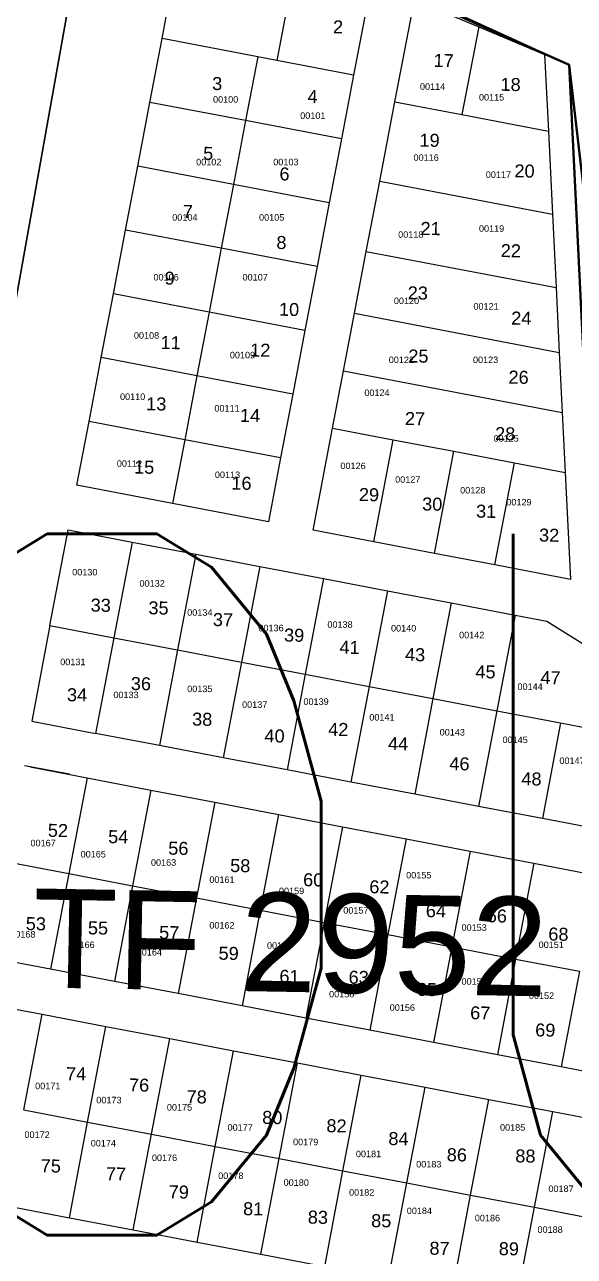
# Model space of a CAD drawing. Header units: metres. Extents: x 0 to 1324930, y 0 to 1631912.
# Drawn here: x 253151.8 to 253236.4, y 1629611.4 to 1629801 of the extents above; entities that cross this region are included whole.
import ezdxf

# ---------------------------------------------------------------- set-up
doc = ezdxf.new("R2010")
doc.units = ezdxf.units.M
doc.header["$MEASUREMENT"] = 0
doc.layers.add('90kw', color=7, linetype='Continuous', lineweight=0)
doc.layers.add('Numero_TF', color=7, linetype='Continuous', lineweight=0)
for name, color, linetype in [('limites_parcelles', 7, 'Continuous'), ('limites_sections', 7, 'Continuous'), ('limites_tf', 7, 'Continuous'), ('numero_lot', 7, 'Continuous'), ('numero_parcelle', 7, 'Continuous')]:
    doc.layers.add(name, color=color, linetype=linetype)
doc.styles.get("Standard").update_dxf_attribs({"font": 'txt.shx'})
doc.styles.add('Style-Arial', font='arial.ttf')
doc.styles.add('Style-txt', font='txt.shx')
doc.styles.add('Style-WORKING', font='WORKING.shx')

msp = doc.modelspace()

# ---------------------------------------------------------------- linework, layer by layer
at = {"layer": 'limites_parcelles'}
for p, q in [((253193.8729, 1629812.40904), (253190.65067, 1629795.50672)), ((253205.1824, 1629807.65234), (253202.43787, 1629793.257)), ((253208.80268, 1629789.1489), (253211.80368, 1629804.86747)), ((253211.80368, 1629804.86747), (253221.70325, 1629800.70378)), ((253172.9714, 1629798.88101), (253173.71567, 1629802.7855)), ((253221.70325, 1629800.70378), (253219.11572, 1629787.17641)), ((253221.70325, 1629800.70378), (253231.83459, 1629796.44261)), ((253171.09894, 1629789.0579), (253172.9714, 1629798.88101)), ((253187.70386, 1629796.06915), (253172.9714, 1629798.88101)), ((253187.70386, 1629796.06915), (253185.8314, 1629786.24604)), ((253190.65067, 1629795.50672), (253187.70386, 1629796.06915)), ((253202.43787, 1629793.257), (253190.65067, 1629795.50672)), ((253231.83459, 1629796.44261), (253232.41677, 1629784.63243)), ((253231.83459, 1629796.44261), (253235.59446, 1629794.86123)), ((253235.59446, 1629794.86123), (253239.84941, 1629709.10854)), ((253202.43787, 1629793.257), (253200.56541, 1629783.43389)), ((253169.22648, 1629779.23479), (253171.09894, 1629789.0579)), ((253185.8314, 1629786.24604), (253171.09894, 1629789.0579)), ((253206.46789, 1629776.91981), (253208.80268, 1629789.1489)), ((253208.80268, 1629789.1489), (253219.11572, 1629787.17641)), ((253185.8314, 1629786.24604), (253183.95894, 1629776.42293)), ((253200.56541, 1629783.43389), (253185.8314, 1629786.24604)), ((253219.11572, 1629787.17641), (253232.41677, 1629784.63243)), ((253232.41677, 1629784.63243), (253233.05011, 1629771.83565)), ((253200.56541, 1629783.43389), (253198.69294, 1629773.61078)), ((253167.35401, 1629769.41168), (253169.22648, 1629779.23479)), ((253183.95894, 1629776.42293), (253169.22648, 1629779.23479)), ((253204.40457, 1629766.11259), (253206.46789, 1629776.91981)), ((253206.46789, 1629776.91981), (253233.05011, 1629771.83565)), ((253183.95894, 1629776.42293), (253182.08647, 1629766.59982)), ((253198.69294, 1629773.61078), (253183.95894, 1629776.42293)), ((253198.69294, 1629773.61078), (253196.82048, 1629763.78767)), ((253233.05011, 1629771.83565), (253233.60937, 1629760.53547)), ((253165.48155, 1629759.58857), (253167.35401, 1629769.41168)), ((253182.08647, 1629766.59982), (253167.35401, 1629769.41168)), ((253182.08647, 1629766.59982), (253180.21401, 1629756.77671)), ((253196.82048, 1629763.78767), (253182.08647, 1629766.59982)), ((253202.5855, 1629756.58471), (253204.40457, 1629766.11259)), ((253204.40457, 1629766.11259), (253233.60937, 1629760.53547)), ((253196.82048, 1629763.78767), (253194.94802, 1629753.96456)), ((253163.60909, 1629749.76546), (253165.48155, 1629759.58857)), ((253180.21401, 1629756.77671), (253165.48155, 1629759.58857)), ((253233.60937, 1629760.53547), (253234.10277, 1629750.56598)), ((253180.21401, 1629756.77671), (253178.34155, 1629746.9536)), ((253194.94802, 1629753.96456), (253180.21401, 1629756.77671)), ((253200.8977, 1629747.7444), (253202.5855, 1629756.58471)), ((253202.5855, 1629756.58471), (253234.10277, 1629750.56598)), ((253194.94802, 1629753.96456), (253193.07556, 1629744.14145)), ((253234.10277, 1629750.56598), (253234.56057, 1629741.31594)), ((253161.73662, 1629739.94235), (253163.60909, 1629749.76546)), ((253178.34155, 1629746.9536), (253163.60909, 1629749.76546)), ((253178.34155, 1629746.9536), (253176.46909, 1629737.13049)), ((253193.07556, 1629744.14145), (253178.34155, 1629746.9536)), ((253199.2099, 1629738.90409), (253200.8977, 1629747.7444)), ((253200.8977, 1629747.7444), (253234.56057, 1629741.31594)), ((253193.07556, 1629744.14145), (253191.20309, 1629734.31834)), ((253234.56057, 1629741.31594), (253235.01836, 1629732.06589)), ((253159.86416, 1629730.11924), (253161.73662, 1629739.94235)), ((253176.46909, 1629737.13049), (253161.73662, 1629739.94235)), ((253196.20833, 1629723.18255), (253199.2099, 1629738.90409)), ((253199.2099, 1629738.90409), (253208.54126, 1629737.12212)), ((253176.46909, 1629737.13049), (253174.59662, 1629727.30738)), ((253191.20309, 1629734.31834), (253176.46909, 1629737.13049)), ((253205.53987, 1629721.40152), (253208.54126, 1629737.12212)), ((253208.54126, 1629737.12212), (253217.87261, 1629735.34015)), ((253214.8714, 1629719.6205), (253217.87261, 1629735.34015)), ((253217.87261, 1629735.34015), (253227.20397, 1629733.55818)), ((253191.20309, 1629734.31834), (253189.33063, 1629724.49524)), ((253224.20294, 1629717.83947), (253227.20397, 1629733.55818)), ((253227.20397, 1629733.55818), (253235.01836, 1629732.06589)), ((253235.01836, 1629732.06589), (253235.8323, 1629715.61988)), ((253174.59662, 1629727.30738), (253159.86416, 1629730.11924)), ((253189.33063, 1629724.49524), (253174.59662, 1629727.30738)), ((253155.72377, 1629708.5091), (253158.53647, 1629723.243)), ((253158.53647, 1629723.243), (253168.35958, 1629721.37054)), ((253205.53987, 1629721.40152), (253196.20833, 1629723.18255)), ((253168.35958, 1629721.37054), (253165.54688, 1629706.63664)), ((253168.35958, 1629721.37054), (253178.18269, 1629719.49808)), ((253214.8714, 1629719.6205), (253205.53987, 1629721.40152)), ((253224.20294, 1629717.83947), (253214.8714, 1629719.6205)), ((253178.18269, 1629719.49808), (253175.36999, 1629704.76417)), ((253178.18269, 1629719.49808), (253188.0058, 1629717.62561)), ((253235.8323, 1629715.61988), (253224.20294, 1629717.83947)), ((253188.0058, 1629717.62561), (253185.1931, 1629702.89171)), ((253188.0058, 1629717.62561), (253197.82891, 1629715.75315)), ((253197.82891, 1629715.75315), (253195.01621, 1629701.01925)), ((253197.82891, 1629715.75315), (253207.65202, 1629713.88069)), ((253207.65202, 1629713.88069), (253204.83932, 1629699.14679)), ((253207.65202, 1629713.88069), (253217.47513, 1629712.00822)), ((253217.47513, 1629712.00822), (253214.66243, 1629697.27432)), ((253217.47513, 1629712.00822), (253227.29824, 1629710.13576)), ((253227.29824, 1629710.13576), (253224.48554, 1629695.40186)), ((253227.29824, 1629710.13576), (253232.19448, 1629709.20245)), ((253155.72377, 1629708.5091), (253152.91137, 1629693.77674)), ((253155.72377, 1629708.5091), (253165.54688, 1629706.63664)), ((253232.19448, 1629709.20245), (253254.9315, 1629694.90039)), ((253165.54688, 1629706.63664), (253162.73448, 1629691.90428)), ((253165.54688, 1629706.63664), (253175.36999, 1629704.76417)), ((253175.36999, 1629704.76417), (253172.55759, 1629690.03182)), ((253175.36999, 1629704.76417), (253185.1931, 1629702.89171)), ((253185.1931, 1629702.89171), (253182.3807, 1629688.15936)), ((253185.1931, 1629702.89171), (253195.01621, 1629701.01925)), ((253195.01621, 1629701.01925), (253192.20381, 1629686.28689)), ((253195.01621, 1629701.01925), (253204.83932, 1629699.14679)), ((253204.83932, 1629699.14679), (253202.02692, 1629684.41443)), ((253204.83932, 1629699.14679), (253214.66243, 1629697.27432)), ((253214.66243, 1629697.27432), (253211.85003, 1629682.54197)), ((253214.66243, 1629697.27432), (253224.48554, 1629695.40186)), ((253224.48554, 1629695.40186), (253221.67314, 1629680.6695)), ((253224.48554, 1629695.40186), (253234.30865, 1629693.5294)), ((253152.91137, 1629693.77674), (253162.73448, 1629691.90428)), ((253234.30865, 1629693.5294), (253231.49625, 1629678.79704)), ((253234.30865, 1629693.5294), (253244.13176, 1629691.65693)), ((253172.55759, 1629690.03182), (253162.73448, 1629691.90428)), ((253182.3807, 1629688.15936), (253172.55759, 1629690.03182)), ((253192.20381, 1629686.28689), (253182.3807, 1629688.15936)), ((253152.68836, 1629686.741), (253151.79572, 1629686.91186)), ((253152.68836, 1629686.741), (253161.43069, 1629685.06769)), ((253158.71173, 1629685.65262), (253152.68836, 1629686.741)), ((253202.02692, 1629684.41443), (253192.20381, 1629686.28689)), ((253161.43069, 1629685.06769), (253158.62283, 1629670.33286)), ((253161.43069, 1629685.06769), (253171.25238, 1629683.18778)), ((253211.85003, 1629682.54197), (253202.02692, 1629684.41443)), ((253171.25238, 1629683.18778), (253168.44452, 1629668.45295)), ((253171.25238, 1629683.18778), (253181.07407, 1629681.30787)), ((253221.67314, 1629680.6695), (253211.85003, 1629682.54197)), ((253181.07407, 1629681.30787), (253178.26621, 1629666.57305)), ((253181.07407, 1629681.30787), (253190.89576, 1629679.42797)), ((253231.49625, 1629678.79704), (253221.67314, 1629680.6695)), ((253190.89576, 1629679.42797), (253188.08791, 1629664.69314)), ((253190.89576, 1629679.42797), (253200.71746, 1629677.54806)), ((253241.31936, 1629676.92458), (253231.49625, 1629678.79704)), ((253200.71746, 1629677.54806), (253197.9096, 1629662.81323)), ((253200.71746, 1629677.54806), (253210.53915, 1629675.66815)), ((253210.53915, 1629675.66815), (253207.73129, 1629660.93332)), ((253210.53915, 1629675.66815), (253220.36084, 1629673.78824)), ((253220.36084, 1629673.78824), (253217.55298, 1629659.05342)), ((253220.36084, 1629673.78824), (253230.18253, 1629671.90834)), ((253149.18084, 1629672.14009), (253158.62283, 1629670.33286)), ((253158.62283, 1629670.33286), (253155.81559, 1629655.60126)), ((253158.62283, 1629670.33286), (253168.44452, 1629668.45295)), ((253230.18253, 1629671.90834), (253227.37467, 1629657.17351)), ((253230.18253, 1629671.90834), (253240.00422, 1629670.02843)), ((253168.44452, 1629668.45295), (253165.63728, 1629653.72135)), ((253168.44452, 1629668.45295), (253178.26621, 1629666.57305)), ((253178.26621, 1629666.57305), (253175.45897, 1629651.84144)), ((253178.26621, 1629666.57305), (253188.08791, 1629664.69314)), ((253188.08791, 1629664.69314), (253185.28066, 1629649.96153)), ((253188.08791, 1629664.69314), (253197.9096, 1629662.81323)), ((253197.9096, 1629662.81323), (253195.10235, 1629648.08163)), ((253197.9096, 1629662.81323), (253207.73129, 1629660.93332)), ((253207.73129, 1629660.93332), (253204.92404, 1629646.20172)), ((253207.73129, 1629660.93332), (253217.55298, 1629659.05342)), ((253217.55298, 1629659.05342), (253214.74573, 1629644.32181)), ((253217.55298, 1629659.05342), (253227.37467, 1629657.17351)), ((253155.81559, 1629655.60126), (253146.31253, 1629657.42018)), ((253227.37467, 1629657.17351), (253224.56742, 1629642.4419)), ((253227.37467, 1629657.17351), (253237.19636, 1629655.2936)), ((253165.63728, 1629653.72135), (253155.81559, 1629655.60126)), ((253237.19636, 1629655.2936), (253234.38911, 1629640.562)), ((253175.45897, 1629651.84144), (253165.63728, 1629653.72135)), ((253185.28066, 1629649.96153), (253175.45897, 1629651.84144)), ((253144.96323, 1629650.49573), (253154.4961, 1629648.67859)), ((253195.10235, 1629648.08163), (253185.28066, 1629649.96153)), ((253151.68824, 1629633.94376), (253154.4961, 1629648.67859)), ((253154.4961, 1629648.67859), (253164.31921, 1629646.80612)), ((253204.92404, 1629646.20172), (253195.10235, 1629648.08163)), ((253161.51135, 1629632.0713), (253164.31921, 1629646.80612)), ((253164.31921, 1629646.80612), (253174.14232, 1629644.93366)), ((253214.74573, 1629644.32181), (253204.92404, 1629646.20172)), ((253171.33446, 1629630.19884), (253174.14232, 1629644.93366)), ((253174.14232, 1629644.93366), (253183.96543, 1629643.0612)), ((253224.56742, 1629642.4419), (253214.74573, 1629644.32181)), ((253181.15757, 1629628.32638), (253183.96543, 1629643.0612)), ((253183.96543, 1629643.0612), (253193.78853, 1629641.18874)), ((253234.38911, 1629640.562), (253224.56742, 1629642.4419)), ((253190.98068, 1629626.45391), (253193.78853, 1629641.18874)), ((253193.78853, 1629641.18874), (253203.61164, 1629639.31627)), ((253244.21081, 1629638.68209), (253234.38911, 1629640.562)), ((253200.80379, 1629624.58145), (253203.61164, 1629639.31627)), ((253203.61164, 1629639.31627), (253213.43475, 1629637.44381)), ((253210.6269, 1629622.70899), (253213.43475, 1629637.44381)), ((253213.43475, 1629637.44381), (253223.25786, 1629635.57135)), ((253220.45001, 1629620.83652), (253223.25786, 1629635.57135)), ((253223.25786, 1629635.57135), (253233.08097, 1629633.69888)), ((253151.68824, 1629633.94376), (253161.51135, 1629632.0713)), ((253230.27312, 1629618.96406), (253233.08097, 1629633.69888)), ((253233.08097, 1629633.69888), (253242.90483, 1629631.82628)), ((253158.70349, 1629617.33648), (253161.51135, 1629632.0713)), ((253161.51135, 1629632.0713), (253171.33446, 1629630.19884)), ((253168.5266, 1629615.46401), (253171.33446, 1629630.19884)), ((253171.33446, 1629630.19884), (253181.15757, 1629628.32638)), ((253178.34971, 1629613.59155), (253181.15757, 1629628.32638)), ((253181.15757, 1629628.32638), (253190.98068, 1629626.45391)), ((253188.17282, 1629611.71909), (253190.98068, 1629626.45391)), ((253190.98068, 1629626.45391), (253200.80379, 1629624.58145)), ((253197.99593, 1629609.84663), (253200.80379, 1629624.58145)), ((253200.80379, 1629624.58145), (253210.6269, 1629622.70899)), ((253207.81904, 1629607.97416), (253210.6269, 1629622.70899)), ((253210.6269, 1629622.70899), (253220.45001, 1629620.83652)), ((253148.88038, 1629619.20894), (253158.70349, 1629617.33648)), ((253217.64215, 1629606.1017), (253220.45001, 1629620.83652)), ((253220.45001, 1629620.83652), (253230.27312, 1629618.96406)), ((253158.70349, 1629617.33648), (253168.5266, 1629615.46401)), ((253227.46526, 1629604.22924), (253230.27312, 1629618.96406)), ((253230.27312, 1629618.96406), (253240.09697, 1629617.09146)), ((253168.5266, 1629615.46401), (253178.34971, 1629613.59155)), ((253178.34971, 1629613.59155), (253188.17282, 1629611.71909)), ((253188.17282, 1629611.71909), (253197.99593, 1629609.84663))]:
    msp.add_line(p, q, dxfattribs=at)
at = {"layer": 'limites_sections', "color": 112, "linetype": 'Continuous', "lineweight": 40, "flags": 128}
msp.add_lwpolyline([(253271.08256, 1630189.80614), (253278.66491, 1630062.12861), (253370.89489, 1630071.74561), (253349.87463, 1629905.00727), (253292.36857, 1629875.25951), (253264.42056, 1629860.90563), (253283.21815, 1629825.84344), (253276.08156, 1629797.15961), (253264.68264, 1629775.42816), (253237.80426, 1629775.92513), (253235.59543, 1629794.86585), (253170.14815, 1629824.10855), (253140.06562, 1629837.2331), (253052.3, 1629847.28), (252785.96832, 1629991.31478), (252450.61003, 1630145.3448), (252531.29723, 1630284.32627), (252789.44045, 1630429.78295), (252981.38964, 1630375.00641), (253177.31661, 1630501.61916), (253238.7921, 1630544.17911), (253271.08256, 1630189.80614)], close=True, dxfattribs=at)
for points in [[(253799.36956, 1630038.16252), (253856.42032, 1629838.7166), (253798.76793, 1629726.38384), (253582.75022, 1629367.14207), (253514.63591, 1629393.29182), (253503.68044, 1629399.74735), (253463.16064, 1629612.88736), (253394.94697, 1629619.27583), (253335.50021, 1629603.46312), (253325.48823, 1629598.58362), (253296.43383, 1629591.04183), (253239.42311, 1629594.89294), (253258.48029, 1629694.07782), (253239.84941, 1629709.10854), (253235.59543, 1629794.86585), (253237.80426, 1629775.92513), (253237.80426, 1629775.92513), (253264.68264, 1629775.42816), (253276.08156, 1629797.15961), (253283.21815, 1629825.84344), (253264.42056, 1629860.90563), (253292.36857, 1629875.25951), (253349.87463, 1629905.00727), (253520.67758, 1630008.00346)], [(252919.31833, 1629642.67521), (253000.11128, 1629763.48946), (253052.3, 1629847.28), (253052.3, 1629847.28), (253140.06562, 1629837.2331), (253140.06562, 1629837.2331), (253235.59543, 1629794.86585), (253239.84941, 1629709.10854), (253258.48029, 1629694.07782), (253239.42311, 1629594.89294), (253296.43383, 1629591.04183), (253325.48823, 1629598.58362), (253335.48931, 1629603.43379), (253394.94697, 1629619.27583), (253463.16064, 1629612.88736), (253503.68044, 1629399.74735), (253514.63591, 1629393.29182), (253582.75022, 1629367.14207), (253645.72438, 1629332.79686), (253610.60438, 1629237.23282), (253568.74235, 1629208.53636), (253491.69353, 1628988.97111), (253348.98947, 1629069.99709), (252794.47787, 1629392.61618)]]:
    msp.add_lwpolyline(points, dxfattribs=at)
at = {"layer": 'limites_tf', "color": 5, "linetype": 'Continuous', "lineweight": 30, "flags": 128}
for points in [[(253246.81984, 1629851.41), (253276.08156, 1629797.15961), (253264.68264, 1629775.42816), (253237.80426, 1629775.92513), (253235.59543, 1629794.86585), (253184.94575, 1629818.02814), (253246.81984, 1629851.41)], [(253162.64131, 1629826.7623), (253106.85683, 1629514.55332), (253047.72508, 1629526.8267), (252943.76993, 1629595.24506), (252948.57407, 1629643.7587), (252984.06534, 1629707.60922), (253000.11128, 1629763.48946), (252982.9399, 1629796.927), (253050.46066, 1629844.66632), (253100.19733, 1629840.39528), (253139.19914, 1629837.0649), (253162.64131, 1629826.7623)]]:
    msp.add_lwpolyline(points, close=True, dxfattribs=at)

# ---------------------------------------------------------------- texts
at = {"layer": '90kw', "color": 7, "linetype": 'Continuous', "lineweight": 0, "insert": (252408.85847, 1629604.35091), "char_height": 108, "attachment_point": 7, "line_spacing_factor": 0.72, "style": 'Style-WORKING'}
msp.add_mtext('\\FSTANDARD;\\T1.000;RUFISQUE OUEST', dxfattribs=at)
at = {"layer": 'numero_lot', "color": 7, "lineweight": 0, "char_height": 2, "attachment_point": 1, "rotation": 359.0000236, "line_spacing_factor": 0.6}
for s, insert in [('\\fArial|b0|i0|c00|p39;2', (253199.29759, 1629801.69196)), ('\\fArial|b0|i0|c00|p39;17', (253214.77882, 1629796.52958)), ('\\fArial|b0|i0|c00|p39;3', (253180.69392, 1629792.97332)), ('\\fArial|b0|i0|c00|p39;18', (253225.07305, 1629792.84925)), ('\\fArial|b0|i0|c00|p39;4', (253195.37493, 1629790.96947)), ('\\fArial|b0|i0|c00|p39;19', (253212.60491, 1629784.25794)), ('\\fArial|b0|i0|c00|p39;5', (253179.32052, 1629782.22688)), ('\\fArial|b0|i0|c00|p39;6', (253191.05724, 1629779.0582)), ('\\fArial|b0|i0|c00|p39;20', (253227.22009, 1629779.52301)), ('\\fArial|b0|i0|c00|p39;7', (253176.17951, 1629773.26658)), ('\\fArial|b0|i0|c00|p39;21', (253212.75851, 1629770.66102)), ('\\fArial|b0|i0|c00|p39;8', (253190.58318, 1629768.49851)), ('\\fArial|b0|i0|c00|p39;22', (253225.10952, 1629767.24906)), ('\\fArial|b0|i0|c00|p39;9', (253173.39282, 1629763.01147)), ('\\fArial|b0|i0|c00|p39;23', (253210.7942, 1629760.74427)), ('\\fArial|b0|i0|c00|p39;10', (253190.98379, 1629758.21299)), ('\\fArial|b0|i0|c00|p39;24', (253226.71947, 1629756.86472)), ('\\fArial|b0|i0|c00|p39;11', (253172.75793, 1629753.10443)), ('\\fArial|b0|i0|c00|p39;12', (253186.55495, 1629751.94342)), ('\\fArial|b0|i0|c00|p39;25', (253210.88045, 1629751.0258)), ('\\fArial|b0|i0|c00|p39;26', (253226.30173, 1629747.77126)), ('\\fArial|b0|i0|c00|p39;13', (253170.54417, 1629743.67166)), ('\\fArial|b0|i0|c00|p39;14', (253184.98217, 1629741.8804)), ('\\fArial|b0|i0|c00|p39;27', (253210.36542, 1629741.39742)), ('\\fArial|b0|i0|c00|p39;28', (253224.24031, 1629739.07376)), ('\\fArial|b0|i0|c00|p39;15', (253168.68433, 1629733.92906)), ('\\fArial|b0|i0|c00|p39;16', (253183.65424, 1629731.45842)), ('\\fArial|b0|i0|c00|p39;29', (253203.28337, 1629729.69317)), ('\\fArial|b0|i0|c00|p39;30', (253213.01483, 1629728.24101)), ('\\fArial|b0|i0|c00|p39;31', (253221.31284, 1629727.13715)), ('\\fArial|b0|i0|c00|p39;32', (253231.00532, 1629723.45157)), ('\\fArial|b0|i0|c00|p39;33', (253162.00006, 1629712.6721)), ('\\fArial|b0|i0|c00|p39;35', (253170.8913, 1629712.25537)), ('\\fArial|b0|i0|c00|p39;37', (253180.81357, 1629710.44494)), ('\\fArial|b0|i0|c00|p39;39', (253191.76417, 1629708.05687)), ('\\fArial|b0|i0|c00|p39;41', (253200.28966, 1629706.18462)), ('\\fArial|b0|i0|c00|p39;43', (253210.37591, 1629705.06028)), ('\\fArial|b0|i0|c00|p39;45', (253221.21144, 1629702.41861)), ('\\fArial|b0|i0|c00|p39;47', (253231.21478, 1629701.51525)), ('\\fArial|b0|i0|c00|p39;34', (253158.35684, 1629698.87414)), ('\\fArial|b0|i0|c00|p39;36', (253168.18367, 1629700.59255)), ('\\fArial|b0|i0|c00|p39;38', (253177.61477, 1629695.1187)), ('\\fArial|b0|i0|c00|p39;42', (253198.55708, 1629693.55454)), ('\\fArial|b0|i0|c00|p39;40', (253188.74533, 1629692.54441)), ('\\fArial|b0|i0|c00|p39;44', (253207.76391, 1629691.35006)), ('\\fArial|b0|i0|c00|p39;46', (253217.2008, 1629688.26393)), ('\\fArial|b0|i0|c00|p39;48', (253228.28104, 1629685.93667)), ('\\fArial|b0|i0|c00|p39;52', (253155.41315, 1629677.99759)), ('\\fArial|b0|i0|c00|p39;54', (253164.69625, 1629677.0247)), ('\\fArial|b0|i0|c00|p39;56', (253173.94254, 1629675.24475)), ('\\fArial|b0|i0|c00|p39;58', (253183.46786, 1629672.57708)), ('\\fArial|b0|i0|c00|p39;60', (253194.69513, 1629670.39471)), ('\\fArial|b0|i0|c00|p39;62', (253204.8831, 1629669.30204)), ('\\fArial|b0|i0|c00|p39;64', (253213.58076, 1629665.61883)), ('\\fArial|b0|i0|c00|p39;66', (253222.95857, 1629664.83662)), ('\\fArial|b0|i0|c00|p39;53', (253152.0191, 1629663.63541)), ('\\fArial|b0|i0|c00|p39;55', (253161.57952, 1629662.97878)), ('\\fArial|b0|i0|c00|p39;57', (253172.5381, 1629662.27611)), ('\\fArial|b0|i0|c00|p39;68', (253232.43181, 1629662.02803)), ('\\fArial|b0|i0|c00|p39;59', (253181.68595, 1629659.0748)), ('\\fArial|b0|i0|c00|p39;61', (253191.04858, 1629655.52352)), ('\\fArial|b0|i0|c00|p39;63', (253201.69488, 1629655.37927)), ('\\fArial|b0|i0|c00|p39;65', (253212.19122, 1629653.50393)), ('\\fArial|b0|i0|c00|p39;67', (253220.40556, 1629649.90649)), ('\\fArial|b0|i0|c00|p39;69', (253230.41073, 1629647.26483)), ('\\fArial|b0|i0|c00|p39;74', (253158.21563, 1629640.53232)), ('\\fArial|b0|i0|c00|p39;76', (253167.90268, 1629638.79764)), ('\\fArial|b0|i0|c00|p39;78', (253176.76356, 1629636.98582)), ('\\fArial|b0|i0|c00|p39;80', (253188.40002, 1629633.80181)), ('\\fArial|b0|i0|c00|p39;82', (253198.28248, 1629632.5176)), ('\\fArial|b0|i0|c00|p39;84', (253207.82069, 1629630.54641)), ('\\fArial|b0|i0|c00|p39;86', (253216.7979, 1629628.05941)), ('\\fArial|b0|i0|c00|p39;88', (253227.35002, 1629627.87523)), ('\\fArial|b0|i0|c00|p39;75', (253154.31035, 1629626.34874)), ('\\fArial|b0|i0|c00|p39;77', (253164.35068, 1629625.11519)), ('\\fArial|b0|i0|c00|p39;79', (253174.01095, 1629622.3344)), ('\\fArial|b0|i0|c00|p39;81', (253185.46165, 1629619.74753)), ('\\fArial|b0|i0|c00|p39;83', (253195.41793, 1629618.4458)), ('\\fArial|b0|i0|c00|p39;85', (253205.16709, 1629617.90736)), ('\\fArial|b0|i0|c00|p39;87', (253214.13727, 1629613.66487)), ('\\fArial|b0|i0|c00|p39;89', (253224.80609, 1629613.59328))]:
    msp.add_mtext(s, dxfattribs=dict(at, insert=insert))
at = {"layer": 'numero_parcelle', "color": 5, "char_height": 1, "attachment_point": 1, "rotation": 0.0028075, "line_spacing_factor": 0.6, "style": 'Style-txt'}
for s, insert in [('\\fArial|b0|i0|c00|p39;00114', (253212.65767, 1629791.98842)), ('\\fArial|b0|i0|c00|p39;00100', (253180.81151, 1629790.01593)), ('\\fArial|b0|i0|c00|p39;00115', (253221.73939, 1629790.34282)), ('\\fArial|b0|i0|c00|p39;00101', (253194.22998, 1629787.51754)), ('\\fArial|b0|i0|c00|p39;00102', (253178.22181, 1629780.37566)), ('\\fArial|b0|i0|c00|p39;00103', (253190.08398, 1629780.37566)), ('\\fArial|b0|i0|c00|p39;00116', (253211.67053, 1629781.06166)), ('\\fArial|b0|i0|c00|p39;00117', (253222.79234, 1629778.42871)), ('\\fArial|b0|i0|c00|p39;00104', (253174.53648, 1629771.85147)), ('\\fArial|b0|i0|c00|p39;00105', (253187.89581, 1629771.85147)), ('\\fArial|b0|i0|c00|p39;00118', (253209.30139, 1629769.21338)), ('\\fArial|b0|i0|c00|p39;00119', (253221.73939, 1629770.13491)), ('\\fArial|b0|i0|c00|p39;00106', (253171.65731, 1629762.63614)), ('\\fArial|b0|i0|c00|p39;00107', (253185.36215, 1629762.63614)), ('\\fArial|b0|i0|c00|p39;00120', (253208.64329, 1629759.01069)), ('\\fArial|b0|i0|c00|p39;00121', (253220.88386, 1629758.15498)), ('\\fArial|b0|i0|c00|p39;00108', (253168.64042, 1629753.68494)), ('\\fArial|b0|i0|c00|p39;00109', (253183.40431, 1629750.6562)), ('\\fArial|b0|i0|c00|p39;00122', (253207.85358, 1629749.927)), ('\\fArial|b0|i0|c00|p39;00123', (253220.81805, 1629749.927)), ('\\fArial|b0|i0|c00|p39;00110', (253166.49953, 1629744.25089)), ('\\fArial|b0|i0|c00|p39;00124', (253204.10244, 1629744.85857)), ('\\fArial|b0|i0|c00|p39;00111', (253181.02737, 1629742.45807)), ('\\fArial|b0|i0|c00|p39;00125', (253223.97691, 1629737.81542)), ('\\fArial|b0|i0|c00|p39;00112', (253166.01415, 1629733.95341)), ('\\fArial|b0|i0|c00|p39;00126', (253200.4171, 1629733.60269)), ('\\fArial|b0|i0|c00|p39;00113', (253181.10098, 1629732.22554)), ('\\fArial|b0|i0|c00|p39;00127', (253208.84072, 1629731.49633)), ('\\fArial|b0|i0|c00|p39;00128', (253218.84377, 1629729.85074)), ('\\fArial|b0|i0|c00|p39;00129', (253225.9512, 1629728.00767)), ('\\fArial|b0|i0|c00|p39;00130', (253159.1422, 1629717.23314)), ('\\fArial|b0|i0|c00|p39;00132', (253169.5072, 1629715.50526)), ('\\fArial|b0|i0|c00|p39;00134', (253176.8398, 1629711.02294)), ('\\fArial|b0|i0|c00|p39;00136', (253187.7944, 1629708.6348)), ('\\fArial|b0|i0|c00|p39;00138', (253198.41403, 1629709.16972)), ('\\fArial|b0|i0|c00|p39;00140', (253208.20319, 1629708.59376)), ('\\fArial|b0|i0|c00|p39;00142', (253218.68336, 1629707.55704)), ('\\fArial|b0|i0|c00|p39;00131', (253157.29953, 1629703.41014)), ('\\fArial|b0|i0|c00|p39;00135', (253176.8398, 1629699.26324)), ('\\fArial|b0|i0|c00|p39;00144', (253227.66635, 1629699.60881)), ('\\fArial|b0|i0|c00|p39;00133', (253165.47636, 1629698.3417)), ('\\fArial|b0|i0|c00|p39;00137', (253185.28503, 1629696.84421)), ('\\fArial|b0|i0|c00|p39;00139', (253194.72869, 1629697.30498)), ('\\fArial|b0|i0|c00|p39;00141', (253204.86336, 1629694.88595)), ('\\fArial|b0|i0|c00|p39;00143', (253215.68902, 1629692.58212)), ('\\fArial|b0|i0|c00|p39;00145', (253225.36302, 1629691.4302)), ('\\fArial|b0|i0|c00|p39;00147', (253234.11569, 1629688.20484)), ('\\fArial|b0|i0|c00|p39;00167', (253152.72166, 1629675.53375)), ('\\fArial|b0|i0|c00|p39;00165', (253160.43782, 1629673.80588)), ('\\fArial|b0|i0|c00|p39;00163', (253171.26349, 1629672.53877)), ('\\fArial|b0|i0|c00|p39;00155', (253210.53531, 1629670.58051)), ('\\fArial|b0|i0|c00|p39;00161', (253180.24649, 1629669.88936)), ('\\fArial|b0|i0|c00|p39;00159', (253190.95698, 1629668.16149)), ('\\fArial|b0|i0|c00|p39;00157', (253200.86132, 1629665.1665)), ('\\fArial|b0|i0|c00|p39;00162', (253180.24649, 1629662.86267)), ('\\fArial|b0|i0|c00|p39;00168', (253149.61216, 1629661.48037)), ('\\fArial|b0|i0|c00|p39;00153', (253219.05765, 1629662.51709)), ('\\fArial|b0|i0|c00|p39;00166', (253158.71032, 1629659.86769)), ('\\fArial|b0|i0|c00|p39;00160', (253189.11432, 1629659.75249)), ('\\fArial|b0|i0|c00|p39;00151', (253230.91981, 1629659.86769)), ('\\fArial|b0|i0|c00|p39;00164', (253169.07532, 1629658.71577)), ('\\fArial|b0|i0|c00|p39;00154', (253219.05765, 1629654.22329)), ('\\fArial|b0|i0|c00|p39;00158', (253198.67315, 1629652.26504)), ('\\fArial|b0|i0|c00|p39;00152', (253229.42265, 1629652.03465)), ('\\fArial|b0|i0|c00|p39;00156', (253208.00165, 1629650.19159)), ('\\fArial|b0|i0|c00|p39;00171', (253153.4435, 1629638.1304)), ('\\fArial|b0|i0|c00|p39;00173', (253162.85426, 1629635.95822)), ('\\fArial|b0|i0|c00|p39;00175', (253173.71283, 1629634.83921)), ('\\fArial|b0|i0|c00|p39;00172', (253151.79826, 1629630.62649)), ('\\fArial|b0|i0|c00|p39;00177', (253183.05779, 1629631.74549)), ('\\fArial|b0|i0|c00|p39;00185', (253224.97845, 1629631.74549)), ('\\fArial|b0|i0|c00|p39;00174', (253161.99874, 1629629.31001)), ('\\fArial|b0|i0|c00|p39;00179', (253193.12664, 1629629.50748)), ('\\fArial|b0|i0|c00|p39;00176', (253171.4095, 1629627.072)), ('\\fArial|b0|i0|c00|p39;00181', (253202.80064, 1629627.66442)), ('\\fArial|b0|i0|c00|p39;00183', (253212.07978, 1629626.08464)), ('\\fArial|b0|i0|c00|p39;00178', (253181.60998, 1629624.3074)), ('\\fArial|b0|i0|c00|p39;00180', (253191.67883, 1629623.25422)), ('\\fArial|b0|i0|c00|p39;00182', (253201.74769, 1629621.74027)), ('\\fArial|b0|i0|c00|p39;00187', (253232.4229, 1629622.30676)), ('\\fArial|b0|i0|c00|p39;00184', (253210.63197, 1629618.90985)), ('\\fArial|b0|i0|c00|p39;00186', (253221.09894, 1629617.79714)), ('\\fArial|b0|i0|c00|p39;00188', (253230.74528, 1629616.01426))]:
    msp.add_mtext(s, dxfattribs=dict(at, insert=insert))
at = {"layer": 'numero_tf', "color": 4, "linetype": 'Continuous', "lineweight": 0, "style": 'Style-Arial'}
msp.add_text('TF 2952', height=15.24, rotation=359.0028, dxfattribs=at).set_placement((253152.95183, 1629652.80381))

doc.saveas('drawing.dxf')
